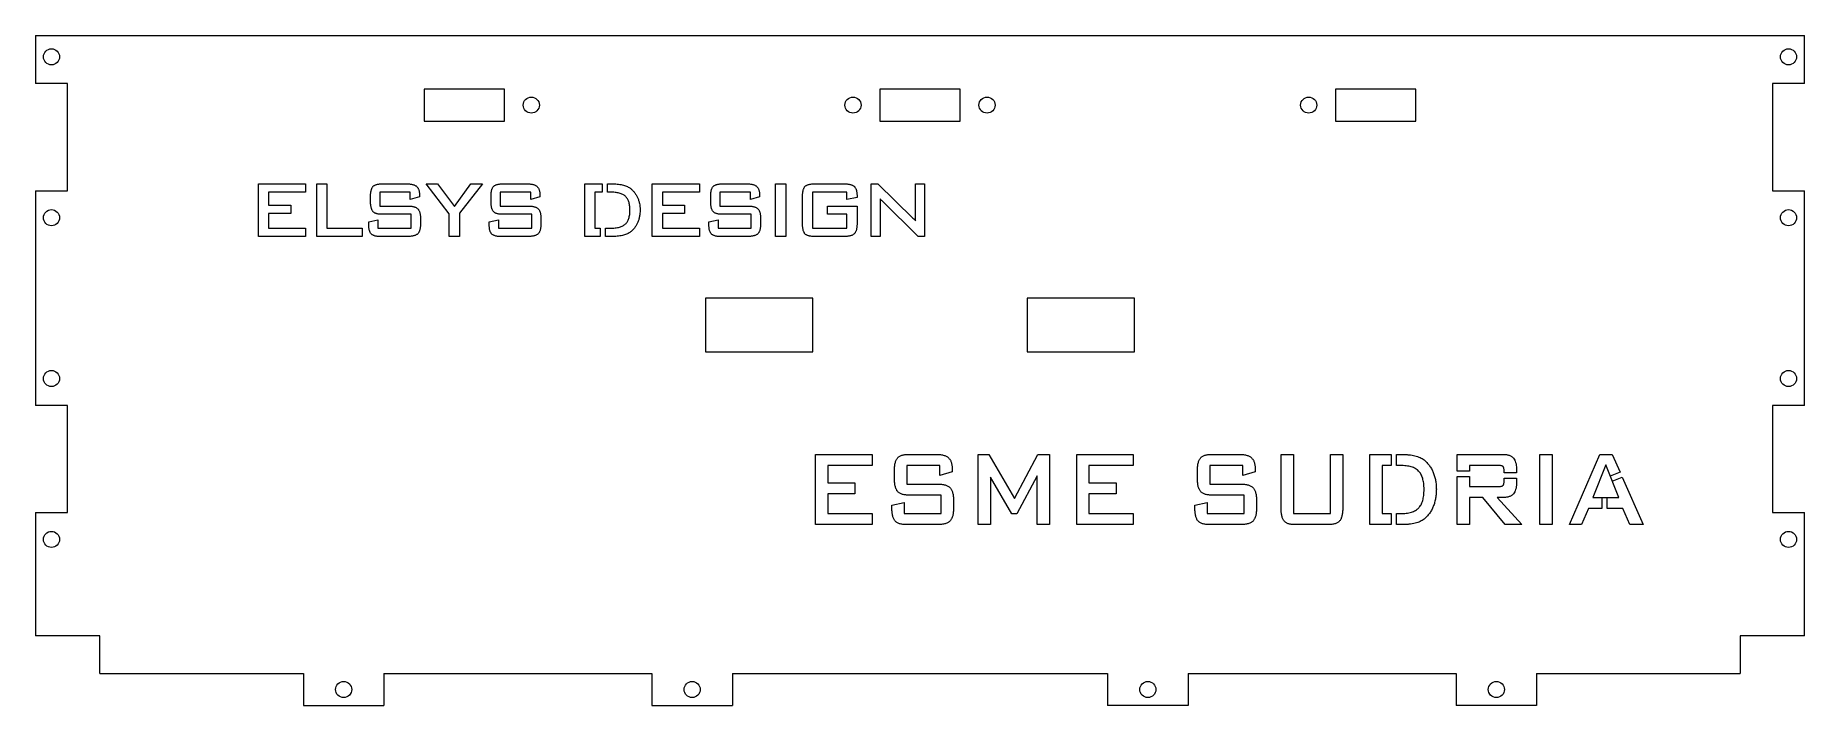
# Model space of a CAD drawing. Header units: millimetres. Extents: x -165 to 165, y -125 to 0.
import ezdxf

# ---------------------------------------------------------------- set-up
doc = ezdxf.new("R2010")
doc.units = ezdxf.units.MM

msp = doc.modelspace()

# ---------------------------------------------------------------- linework, layer by layer
at = {"color": 7, "linetype": 'Continuous', "lineweight": 15}
for p, q in [((-165, 0), (-165, -9)), ((-165, 0), (165, 0)), ((165, -9), (165, 0)), ((-159, -9), (-165, -9)), ((-159, -29), (-159, -9)), ((165, -9), (159, -9)), ((159, -9), (159, -29)), ((-77.5, -10), (-92.5, -10)), ((-92.5, -10), (-92.5, -16)), ((-77.5, -16), (-77.5, -10)), ((7.5, -10), (-7.5, -10)), ((-7.5, -10), (-7.5, -16)), ((7.5, -16), (7.5, -10)), ((92.5, -10), (77.5, -10)), ((77.5, -10), (77.5, -16)), ((92.5, -16), (92.5, -10)), ((-92.5, -16), (-77.5, -16)), ((-7.5, -16), (7.5, -16)), ((77.5, -16), (92.5, -16)), ((-165, -29), (-165, -69)), ((-165, -29), (-159, -29)), ((-123.4, -27.69), (-114.61, -27.69)), ((-123.4, -37.51), (-123.4, -27.69)), ((-121.5, -29.24), (-121.5, -31.65)), ((-114.61, -29.24), (-121.5, -29.24)), ((-114.61, -27.69), (-114.61, -29.24)), ((-112.51, -27.69), (-110.61, -27.69)), ((-112.51, -37.51), (-112.51, -27.69)), ((-110.61, -27.69), (-110.61, -35.96)), ((-100.76, -29.24), (-100.76, -31.82)), ((-95.07, -29.24), (-100.76, -29.24)), ((-100.37, -27.69), (-95.7, -27.69)), ((-95.07, -30.62), (-95.07, -29.24)), ((-92.11, -27.69), (-89.97, -27.69)), ((-87.8, -33.27), (-92.11, -27.69)), ((-89.97, -27.69), (-86.81, -31.91)), ((-86.81, -31.91), (-83.76, -27.69)), ((-81.6, -27.69), (-85.9, -33.18)), ((-83.76, -27.69), (-81.6, -27.69)), ((-78.29, -29.24), (-78.29, -31.82)), ((-72.6, -29.24), (-78.29, -29.24)), ((-77.9, -27.69), (-73.24, -27.69)), ((-72.6, -30.62), (-72.6, -29.24)), ((-62.54, -37.51), (-62.54, -27.69)), ((-62.54, -27.69), (-59.28, -27.69)), ((-60.64, -29.24), (-60.64, -35.96)), ((-59.28, -29.24), (-60.64, -29.24)), ((-59.28, -27.69), (-59.28, -29.24)), ((-58.28, -27.69), (-57.62, -27.69)), ((-58.28, -29.24), (-58.28, -27.69)), ((-57.83, -29.24), (-58.28, -29.24)), ((-49.93, -27.69), (-41.14, -27.69)), ((-49.93, -37.51), (-49.93, -27.69)), ((-48.03, -29.24), (-48.03, -31.65)), ((-41.14, -29.24), (-48.03, -29.24)), ((-41.14, -27.69), (-41.14, -29.24)), ((-37.31, -29.24), (-37.31, -31.82)), ((-31.63, -29.24), (-37.31, -29.24)), ((-36.93, -27.69), (-32.26, -27.69)), ((-31.63, -30.62), (-31.63, -29.24)), ((-26.94, -27.69), (-25.05, -27.69)), ((-26.94, -37.51), (-26.94, -27.69)), ((-25.05, -27.69), (-25.05, -37.51)), ((-20.02, -29.24), (-20.02, -35.96)), ((-13.64, -29.24), (-20.02, -29.24)), ((-19.77, -27.69), (-14.08, -27.69)), ((-13.64, -30.62), (-13.64, -29.24)), ((-9.13, -27.69), (-7.86, -27.69)), ((-9.13, -37.51), (-9.13, -27.69)), ((-7.86, -27.69), (-1.32, -34.08)), ((-0.86, -27.69), (0.87, -27.69)), ((-0.86, -33.06), (-0.86, -27.69)), ((0.87, -27.69), (0.87, -37.51)), ((159, -29), (165, -29)), ((165, -69), (165, -29)), ((-121.5, -31.65), (-117.37, -31.65)), ((-117.37, -31.65), (-117.37, -33.2)), ((-102.48, -30.94), (-102.48, -30.02)), ((-100.76, -31.82), (-95.58, -31.82)), ((-93.35, -30.14), (-95.07, -30.62)), ((-93.35, -29.86), (-93.35, -30.14)), ((-80.01, -30.94), (-80.01, -30.02)), ((-78.29, -31.82), (-73.11, -31.82)), ((-70.88, -30.14), (-72.6, -30.62)), ((-70.88, -29.86), (-70.88, -30.14)), ((-48.03, -31.65), (-43.9, -31.65)), ((-43.9, -31.65), (-43.9, -33.2)), ((-39.04, -30.94), (-39.04, -30.02)), ((-37.31, -31.82), (-32.14, -31.82)), ((-29.91, -30.14), (-31.63, -30.62)), ((-29.91, -29.86), (-29.91, -30.14)), ((-21.91, -35.16), (-21.91, -30.01)), ((-17.26, -31.82), (-11.74, -31.82)), ((-17.26, -33.37), (-17.26, -31.82)), ((-11.74, -30.24), (-13.64, -30.62)), ((-11.74, -29.9), (-11.74, -30.24)), ((-11.74, -31.82), (-11.74, -35.16)), ((-7.4, -31.75), (-7.4, -37.51)), ((-0.37, -37.51), (-7.07, -30.87)), ((-121.5, -33.2), (-121.5, -35.96)), ((-117.37, -33.2), (-121.5, -33.2)), ((-121.5, -35.96), (-114.61, -35.96)), ((-114.61, -35.96), (-114.61, -37.51)), ((-110.61, -35.96), (-104.07, -35.96)), ((-104.07, -35.96), (-104.07, -37.51)), ((-102.82, -34.8), (-101.1, -34.41)), ((-102.82, -35.19), (-102.82, -34.8)), ((-101.1, -34.41), (-101.1, -35.96)), ((-101.1, -35.96), (-94.9, -35.96)), ((-94.9, -33.37), (-100.37, -33.37)), ((-94.9, -35.96), (-94.9, -33.37)), ((-93.18, -34.1), (-93.18, -35.19)), ((-87.8, -37.51), (-87.8, -33.27)), ((-85.9, -33.18), (-85.9, -37.51)), ((-80.36, -34.8), (-78.63, -34.41)), ((-80.36, -35.19), (-80.36, -34.8)), ((-78.63, -34.41), (-78.63, -35.96)), ((-78.63, -35.96), (-72.43, -35.96)), ((-72.43, -33.37), (-77.9, -33.37)), ((-72.43, -35.96), (-72.43, -33.37)), ((-70.71, -34.1), (-70.71, -35.19)), ((-60.64, -35.96), (-59.67, -35.96)), ((-59.67, -35.96), (-59.67, -37.51)), ((-58.67, -35.96), (-57.83, -35.96)), ((-58.67, -37.51), (-58.67, -35.96)), ((-48.03, -33.2), (-48.03, -35.96)), ((-43.9, -33.2), (-48.03, -33.2)), ((-48.03, -35.96), (-41.14, -35.96)), ((-41.14, -35.96), (-41.14, -37.51)), ((-39.38, -34.8), (-37.66, -34.41)), ((-39.38, -35.19), (-39.38, -34.8)), ((-37.66, -34.41), (-37.66, -35.96)), ((-37.66, -35.96), (-31.46, -35.96)), ((-31.46, -33.37), (-36.93, -33.37)), ((-31.46, -35.96), (-31.46, -33.37)), ((-29.73, -34.1), (-29.73, -35.19)), ((-20.02, -35.96), (-13.64, -35.96)), ((-13.64, -33.37), (-17.26, -33.37)), ((-13.64, -35.96), (-13.64, -33.37)), ((-114.61, -37.51), (-123.4, -37.51)), ((-104.07, -37.51), (-112.51, -37.51)), ((-95.58, -37.51), (-100.7, -37.51)), ((-85.9, -37.51), (-87.8, -37.51)), ((-73.11, -37.51), (-78.23, -37.51)), ((-59.67, -37.51), (-62.54, -37.51)), ((-57.62, -37.51), (-58.67, -37.51)), ((-41.14, -37.51), (-49.93, -37.51)), ((-32.14, -37.51), (-37.25, -37.51)), ((-25.05, -37.51), (-26.94, -37.51)), ((-14.08, -37.51), (-19.77, -37.51)), ((-7.4, -37.51), (-9.13, -37.51)), ((0.87, -37.51), (-0.37, -37.51)), ((-20, -49), (-40, -49)), ((-40, -49), (-40, -59)), ((-20, -59), (-20, -49)), ((40, -49), (20, -49)), ((20, -49), (20, -59)), ((40, -59), (40, -49)), ((-40, -59), (-20, -59)), ((20, -59), (40, -59)), ((-159, -69), (-165, -69)), ((-159, -89), (-159, -69)), ((165, -69), (159, -69)), ((159, -69), (159, -89)), ((-19.48, -78.15), (-8.91, -78.15)), ((-19.48, -91.25), (-19.48, -78.15)), ((-8.91, -78.15), (-8.91, -80.22)), ((-2.13, -78.15), (3.06, -78.15)), ((10.85, -78.15), (12.81, -78.15)), ((10.85, -91.25), (10.85, -78.15)), ((12.81, -78.15), (17.61, -86.38)), ((17.61, -86.38), (21.97, -78.15)), ((21.97, -78.15), (24.17, -78.15)), ((24.17, -78.15), (24.17, -91.25)), ((29.23, -78.15), (39.79, -78.15)), ((29.23, -91.25), (29.23, -78.15)), ((39.79, -78.15), (39.79, -80.22)), ((54.39, -78.15), (59.58, -78.15)), ((67.36, -78.15), (69.66, -78.15)), ((67.36, -88.16), (67.36, -78.15)), ((69.66, -78.15), (69.66, -89.18)), ((76.55, -78.15), (78.85, -78.15)), ((76.55, -89.18), (76.55, -78.15)), ((78.85, -78.15), (78.85, -88.16)), ((83.9, -91.25), (83.9, -78.15)), ((83.9, -78.15), (87.87, -78.15)), ((87.87, -78.15), (87.87, -80.22)), ((88.87, -78.15), (89.8, -78.15)), ((88.87, -80.22), (88.87, -78.15)), ((100.22, -78.15), (108.73, -78.15)), ((100.22, -81.3), (100.22, -78.15)), ((115.61, -78.15), (117.91, -78.15)), ((115.61, -91.25), (115.61, -78.15)), ((117.91, -78.15), (117.91, -91.25)), ((121.12, -91.25), (126.79, -78.15)), ((126.79, -78.15), (129.12, -78.15)), ((129.12, -78.15), (130.59, -81.48)), ((-17.18, -80.22), (-17.18, -83.44)), ((-8.91, -80.22), (-17.18, -80.22)), ((-4.77, -82.49), (-4.77, -81.27)), ((-2.48, -80.22), (-2.48, -83.67)), ((3.73, -80.22), (-2.48, -80.22)), ((3.73, -82.06), (3.73, -80.22)), ((6.02, -81.43), (3.73, -82.06)), ((6.02, -81.05), (6.02, -81.43)), ((17.16, -89.26), (13.14, -82.41)), ((13.15, -82.5), (13.15, -91.25)), ((21.88, -82.13), (18.06, -89.26)), ((21.88, -91.25), (21.88, -82.5)), ((31.52, -80.22), (31.52, -83.44)), ((39.79, -80.22), (31.52, -80.22)), ((51.74, -82.49), (51.74, -81.27)), ((54.04, -80.22), (54.04, -83.67)), ((60.24, -80.22), (54.04, -80.22)), ((60.24, -82.06), (60.24, -80.22)), ((62.54, -81.43), (60.24, -82.06)), ((62.54, -81.05), (62.54, -81.43)), ((86.2, -80.22), (86.2, -89.18)), ((87.87, -80.22), (86.2, -80.22)), ((89.55, -80.22), (88.87, -80.22)), ((102.51, -81.3), (100.22, -81.3)), ((100.22, -82.3), (102.51, -82.3)), ((100.22, -91.25), (100.22, -82.3)), ((102.51, -80.22), (102.51, -81.3)), ((108.05, -80.22), (102.51, -80.22)), ((102.51, -82.3), (102.51, -84.13)), ((108.95, -81.57), (108.95, -81.27)), ((111.24, -81.57), (108.95, -81.57)), ((111.24, -80.79), (111.24, -81.57)), ((127.91, -80.08), (125.52, -86.19)), ((130.34, -86.19), (127.91, -80.08)), ((130.59, -81.48), (128.75, -82.21)), ((129.12, -83.14), (130.99, -82.4)), ((130.99, -82.4), (134.91, -91.25)), ((-17.18, -83.44), (-12.13, -83.44)), ((-17.18, -85.51), (-17.18, -89.18)), ((-12.13, -85.51), (-17.18, -85.51)), ((-12.13, -83.44), (-12.13, -85.51)), ((-2.48, -83.67), (3.2, -83.67)), ((3.96, -85.74), (-2.13, -85.74)), ((3.96, -89.18), (3.96, -85.74)), ((31.52, -83.44), (36.58, -83.44)), ((31.52, -85.51), (31.52, -89.18)), ((36.58, -85.51), (31.52, -85.51)), ((36.58, -83.44), (36.58, -85.51)), ((54.04, -83.67), (59.72, -83.67)), ((60.47, -85.74), (54.39, -85.74)), ((60.47, -89.18), (60.47, -85.74)), ((102.51, -84.13), (108.05, -84.13)), ((108.95, -82.57), (111.24, -82.57)), ((108.95, -83.09), (108.95, -82.57)), ((111.24, -82.57), (111.24, -83.57)), ((-165, -89), (-165, -112)), ((-165, -89), (-159, -89)), ((-5.23, -87.63), (-2.94, -87.11)), ((-5.23, -88.16), (-5.23, -87.63)), ((-2.94, -87.11), (-2.94, -89.18)), ((6.25, -86.7), (6.25, -88.16)), ((51.28, -87.63), (53.58, -87.11)), ((51.28, -88.16), (51.28, -87.63)), ((53.58, -87.11), (53.58, -89.18)), ((62.77, -86.7), (62.77, -88.16)), ((104.96, -86.19), (102.51, -86.19)), ((102.51, -86.19), (102.51, -91.25)), ((109.14, -91.25), (104.96, -86.19)), ((107.66, -86.19), (112.25, -91.25)), ((108.73, -86.19), (107.66, -86.19)), ((124.7, -88.26), (123.39, -91.25)), ((127.2, -88.26), (124.7, -88.26)), ((125.52, -86.19), (130.34, -86.19)), ((127.2, -86.19), (127.2, -88.26)), ((128.2, -88.26), (128.2, -86.19)), ((131.11, -88.26), (128.2, -88.26)), ((132.42, -91.25), (131.11, -88.26)), ((159, -89), (165, -89)), ((165, -112), (165, -89)), ((-8.91, -91.25), (-19.48, -91.25)), ((-17.18, -89.18), (-8.91, -89.18)), ((-8.91, -89.18), (-8.91, -91.25)), ((-2.94, -89.18), (3.96, -89.18)), ((3.2, -91.25), (-2.48, -91.25)), ((13.15, -91.25), (10.85, -91.25)), ((18.06, -89.26), (17.16, -89.26)), ((24.17, -91.25), (21.88, -91.25)), ((39.79, -91.25), (29.23, -91.25)), ((31.52, -89.18), (39.79, -89.18)), ((39.79, -89.18), (39.79, -91.25)), ((53.58, -89.18), (60.47, -89.18)), ((59.72, -91.25), (54.03, -91.25)), ((69.66, -89.18), (76.55, -89.18)), ((76.08, -91.25), (69.9, -91.25)), ((87.87, -91.25), (83.9, -91.25)), ((86.2, -89.18), (87.87, -89.18)), ((87.87, -89.18), (87.87, -91.25)), ((88.87, -89.18), (89.55, -89.18)), ((88.87, -91.25), (88.87, -89.18)), ((89.8, -91.25), (88.87, -91.25)), ((102.51, -91.25), (100.22, -91.25)), ((112.25, -91.25), (109.14, -91.25)), ((117.91, -91.25), (115.61, -91.25)), ((123.39, -91.25), (121.12, -91.25)), ((134.91, -91.25), (132.42, -91.25)), ((-153, -112), (-165, -112)), ((-153, -119), (-153, -112)), ((165, -112), (153, -112)), ((153, -112), (153, -119)), ((-153, -119), (-115, -119)), ((-115, -119), (-115, -125)), ((-100, -119), (-50, -119)), ((-100, -119), (-100, -125)), ((-50, -119), (-50, -125)), ((-35, -119), (35, -119)), ((-35, -119), (-35, -125)), ((35, -119), (35, -125)), ((50, -119), (50, -125)), ((50, -119), (100, -119)), ((100, -119), (100, -125)), ((115, -119), (115, -125)), ((115, -119), (153, -119)), ((-115, -125), (-100, -125)), ((-50, -125), (-35, -125)), ((50, -125), (35, -125)), ((115, -125), (100, -125))]:
    msp.add_line(p, q, dxfattribs=at)
for centre in [(-162, -4), (162, -4), (-72.5, -13), (-12.5, -13), (12.5, -13), (72.5, -13), (-162, -34), (162, -34), (-162, -64), (162, -64), (-162, -94), (162, -94), (-107.5, -122), (-42.5, -122), (42.5, -122), (107.5, -122)]:
    msp.add_circle(centre, 1.5, dxfattribs=at)
for points, knots in [([(-102.48, -30.02), (-102.48, -29.92), (-102.47, -29.71), (-102.46, -29.42), (-102.42, -29.15), (-102.37, -28.91), (-102.31, -28.7), (-102.24, -28.5), (-102.14, -28.34), (-102.04, -28.19), (-101.91, -28.07), (-101.76, -27.97), (-101.58, -27.88), (-101.39, -27.81), (-101.17, -27.76), (-100.92, -27.72), (-100.66, -27.69), (-100.47, -27.69), (-100.37, -27.69)], [0, 0, 0, 0, 0.0858369, 0.164539, 0.2371495, 0.3040397, 0.364572, 0.419397, 0.4701812, 0.5174489, 0.5637389, 0.6127694, 0.6648033, 0.7214034, 0.7820753, 0.8491431, 0.9214325, 1, 1, 1, 1]), ([(-95.7, -27.69), (-95.6, -27.69), (-95.39, -27.69), (-95.1, -27.72), (-94.83, -27.76), (-94.58, -27.81), (-94.36, -27.89), (-94.17, -27.98), (-94, -28.08), (-93.86, -28.21), (-93.73, -28.35), (-93.63, -28.51), (-93.54, -28.69), (-93.47, -28.89), (-93.42, -29.1), (-93.38, -29.34), (-93.35, -29.59), (-93.35, -29.77), (-93.35, -29.86)], [0, 0, 0, 0, 0.08587, 0.164766, 0.23771, 0.30508, 0.366903, 0.423382, 0.476607, 0.526214, 0.575821, 0.626445, 0.679675, 0.735821, 0.795306, 0.858991, 0.92711, 1, 1, 1, 1]), ([(-80.01, -30.02), (-80.01, -29.92), (-80.01, -29.71), (-79.99, -29.42), (-79.95, -29.15), (-79.9, -28.91), (-79.84, -28.7), (-79.77, -28.5), (-79.68, -28.34), (-79.57, -28.19), (-79.44, -28.07), (-79.29, -27.97), (-79.12, -27.88), (-78.92, -27.81), (-78.7, -27.76), (-78.45, -27.72), (-78.19, -27.69), (-78, -27.69), (-77.9, -27.69)], [0, 0, 0, 0, 0.0858369, 0.164539, 0.2371495, 0.3040397, 0.364572, 0.419397, 0.4701812, 0.5174489, 0.5637389, 0.6127694, 0.6648033, 0.7214034, 0.7820753, 0.8491431, 0.9214325, 1, 1, 1, 1]), ([(-73.24, -27.69), (-73.13, -27.69), (-72.92, -27.69), (-72.63, -27.72), (-72.36, -27.76), (-72.11, -27.81), (-71.89, -27.89), (-71.7, -27.98), (-71.53, -28.08), (-71.39, -28.21), (-71.27, -28.35), (-71.16, -28.51), (-71.07, -28.69), (-71, -28.89), (-70.95, -29.1), (-70.91, -29.34), (-70.88, -29.59), (-70.88, -29.77), (-70.88, -29.86)], [0, 0, 0, 0, 0.08587, 0.164766, 0.23771, 0.30508, 0.366903, 0.423382, 0.476607, 0.526214, 0.575821, 0.626445, 0.679675, 0.735821, 0.795306, 0.858991, 0.92711, 1, 1, 1, 1]), ([(-54.1, -32.55), (-54.1, -32.41), (-54.1, -32.13), (-54.15, -31.74), (-54.21, -31.37), (-54.3, -31.03), (-54.42, -30.73), (-54.57, -30.46), (-54.74, -30.21), (-54.94, -30), (-55.18, -29.82), (-55.45, -29.66), (-55.75, -29.53), (-56.1, -29.42), (-56.48, -29.34), (-56.9, -29.28), (-57.35, -29.24), (-57.67, -29.24), (-57.83, -29.24)], [0, 0, 0, 0, 0.073745, 0.142706, 0.206271, 0.266, 0.322215, 0.3749, 0.425719, 0.475226, 0.5254, 0.578991, 0.636088, 0.697954, 0.76488, 0.836996, 0.915608, 1, 1, 1, 1]), ([(-57.62, -27.69), (-57.42, -27.69), (-57.04, -27.69), (-56.5, -27.73), (-56, -27.79), (-55.54, -27.87), (-55.13, -27.98), (-54.76, -28.11), (-54.42, -28.27), (-54.22, -28.4), (-54.13, -28.46)], [0, 0, 0, 0, 0.1632753, 0.3135264, 0.4517706, 0.5785375, 0.6951673, 0.8038321, 0.9050598, 1, 1, 1, 1]), ([(-54.13, -28.46), (-53.97, -28.58), (-53.67, -28.81), (-53.28, -29.24), (-52.95, -29.71), (-52.68, -30.22), (-52.47, -30.77), (-52.31, -31.34), (-52.22, -31.93), (-52.21, -32.34), (-52.2, -32.54)], [0, 0, 0, 0, 0.123653, 0.245592, 0.36721, 0.49083, 0.615975, 0.741542, 0.869434, 1, 1, 1, 1]), ([(-39.04, -30.02), (-39.04, -29.92), (-39.03, -29.71), (-39.01, -29.42), (-38.98, -29.15), (-38.93, -28.91), (-38.87, -28.7), (-38.79, -28.5), (-38.7, -28.34), (-38.6, -28.19), (-38.47, -28.07), (-38.32, -27.97), (-38.14, -27.88), (-37.95, -27.81), (-37.72, -27.76), (-37.48, -27.72), (-37.21, -27.69), (-37.03, -27.69), (-36.93, -27.69)], [0, 0, 0, 0, 0.085837, 0.164539, 0.237149, 0.30404, 0.364572, 0.419397, 0.470181, 0.517449, 0.563739, 0.612769, 0.664803, 0.721403, 0.782075, 0.849143, 0.921432, 1, 1, 1, 1]), ([(-32.26, -27.69), (-32.15, -27.69), (-31.95, -27.69), (-31.65, -27.72), (-31.38, -27.76), (-31.14, -27.81), (-30.92, -27.89), (-30.73, -27.98), (-30.56, -28.08), (-30.41, -28.21), (-30.29, -28.35), (-30.19, -28.51), (-30.1, -28.69), (-30.03, -28.89), (-29.97, -29.1), (-29.93, -29.34), (-29.91, -29.59), (-29.91, -29.77), (-29.91, -29.86)], [0, 0, 0, 0, 0.08587, 0.164766, 0.23771, 0.30508, 0.366903, 0.423382, 0.476607, 0.526214, 0.575821, 0.626445, 0.679675, 0.735821, 0.795306, 0.858991, 0.92711, 1, 1, 1, 1]), ([(-21.91, -30.01), (-21.91, -29.91), (-21.91, -29.7), (-21.88, -29.41), (-21.85, -29.15), (-21.8, -28.91), (-21.74, -28.69), (-21.66, -28.51), (-21.57, -28.34), (-21.46, -28.19), (-21.33, -28.07), (-21.18, -27.97), (-21, -27.88), (-20.8, -27.81), (-20.57, -27.76), (-20.33, -27.72), (-20.06, -27.69), (-19.87, -27.69), (-19.77, -27.69)], [0, 0, 0, 0, 0.084146, 0.162678, 0.234366, 0.29965, 0.360013, 0.415239, 0.465881, 0.513454, 0.560141, 0.609628, 0.662165, 0.718606, 0.780517, 0.847397, 0.920928, 1, 1, 1, 1]), ([(-14.08, -27.69), (-13.97, -27.69), (-13.76, -27.69), (-13.47, -27.72), (-13.2, -27.76), (-12.96, -27.81), (-12.74, -27.88), (-12.55, -27.98), (-12.38, -28.08), (-12.24, -28.2), (-12.12, -28.35), (-12.02, -28.51), (-11.93, -28.69), (-11.86, -28.9), (-11.81, -29.12), (-11.77, -29.36), (-11.75, -29.62), (-11.75, -29.81), (-11.74, -29.9)], [0, 0, 0, 0, 0.085232, 0.164255, 0.235949, 0.30212, 0.363254, 0.418974, 0.470814, 0.519513, 0.567826, 0.618677, 0.67184, 0.728676, 0.78911, 0.854325, 0.924789, 1, 1, 1, 1]), ([(-100.37, -33.37), (-100.47, -33.37), (-100.66, -33.37), (-100.92, -33.35), (-101.17, -33.3), (-101.39, -33.25), (-101.59, -33.17), (-101.76, -33.09), (-101.91, -32.98), (-102.04, -32.85), (-102.14, -32.7), (-102.24, -32.53), (-102.31, -32.32), (-102.37, -32.1), (-102.42, -31.85), (-102.46, -31.57), (-102.47, -31.26), (-102.48, -31.05), (-102.48, -30.94)], [0, 0, 0, 0, 0.0767286, 0.1480333, 0.2129513, 0.2730651, 0.3279282, 0.3790658, 0.427363, 0.4735627, 0.5208681, 0.572335, 0.6285243, 0.6903749, 0.7577855, 0.8322186, 0.9126224, 1, 1, 1, 1]), ([(-95.58, -31.82), (-95.47, -31.83), (-95.26, -31.83), (-94.95, -31.85), (-94.68, -31.89), (-94.43, -31.95), (-94.2, -32.02), (-94, -32.11), (-93.83, -32.21), (-93.69, -32.34), (-93.56, -32.48), (-93.46, -32.64), (-93.37, -32.83), (-93.3, -33.04), (-93.24, -33.27), (-93.2, -33.53), (-93.18, -33.8), (-93.18, -34), (-93.18, -34.1)], [0, 0, 0, 0, 0.085375, 0.164034, 0.235573, 0.30173, 0.362294, 0.417884, 0.468709, 0.516954, 0.564672, 0.614328, 0.667105, 0.723725, 0.785154, 0.851205, 0.922949, 1, 1, 1, 1]), ([(-77.9, -33.37), (-78, -33.37), (-78.19, -33.37), (-78.46, -33.35), (-78.7, -33.3), (-78.92, -33.25), (-79.12, -33.17), (-79.29, -33.09), (-79.44, -32.98), (-79.57, -32.85), (-79.68, -32.7), (-79.77, -32.53), (-79.84, -32.32), (-79.9, -32.1), (-79.95, -31.85), (-79.99, -31.57), (-80.01, -31.26), (-80.01, -31.05), (-80.01, -30.94)], [0, 0, 0, 0, 0.0767286, 0.1480333, 0.2129513, 0.2730651, 0.3279282, 0.3790658, 0.427363, 0.4735627, 0.5208681, 0.572335, 0.6285243, 0.6903749, 0.7577855, 0.8322186, 0.9126224, 1, 1, 1, 1]), ([(-73.11, -31.82), (-73, -31.83), (-72.79, -31.83), (-72.48, -31.85), (-72.21, -31.89), (-71.96, -31.95), (-71.73, -32.02), (-71.53, -32.11), (-71.36, -32.21), (-71.22, -32.34), (-71.1, -32.48), (-70.99, -32.64), (-70.9, -32.83), (-70.83, -33.04), (-70.78, -33.27), (-70.74, -33.53), (-70.71, -33.8), (-70.71, -34), (-70.71, -34.1)], [0, 0, 0, 0, 0.085375, 0.164034, 0.235573, 0.30173, 0.362294, 0.417884, 0.468709, 0.516954, 0.564672, 0.614328, 0.667105, 0.723725, 0.785154, 0.851205, 0.922949, 1, 1, 1, 1]), ([(-57.83, -35.96), (-57.66, -35.96), (-57.34, -35.95), (-56.88, -35.92), (-56.46, -35.86), (-56.07, -35.77), (-55.73, -35.66), (-55.42, -35.53), (-55.15, -35.37), (-54.92, -35.18), (-54.73, -34.97), (-54.55, -34.72), (-54.41, -34.44), (-54.3, -34.13), (-54.21, -33.78), (-54.14, -33.4), (-54.1, -32.99), (-54.1, -32.7), (-54.1, -32.55)], [0, 0, 0, 0, 0.084461, 0.162728, 0.235144, 0.301576, 0.362343, 0.418737, 0.471334, 0.520657, 0.569438, 0.619951, 0.672816, 0.729277, 0.789719, 0.854544, 0.924663, 1, 1, 1, 1]), ([(-52.2, -32.54), (-52.21, -32.76), (-52.22, -33.18), (-52.31, -33.8), (-52.46, -34.39), (-52.67, -34.96), (-52.94, -35.48), (-53.27, -35.95), (-53.66, -36.39), (-53.97, -36.62), (-54.12, -36.75)], [0, 0, 0, 0, 0.135179, 0.264819, 0.391478, 0.515951, 0.637748, 0.757281, 0.877822, 1, 1, 1, 1]), ([(-36.93, -33.37), (-37.03, -33.37), (-37.21, -33.37), (-37.48, -33.35), (-37.73, -33.3), (-37.95, -33.25), (-38.14, -33.17), (-38.32, -33.09), (-38.47, -32.98), (-38.6, -32.85), (-38.7, -32.7), (-38.79, -32.53), (-38.87, -32.32), (-38.93, -32.1), (-38.98, -31.85), (-39.01, -31.57), (-39.03, -31.26), (-39.04, -31.05), (-39.04, -30.94)], [0, 0, 0, 0, 0.076729, 0.148033, 0.212951, 0.273065, 0.327928, 0.379066, 0.427363, 0.473563, 0.520868, 0.572335, 0.628524, 0.690375, 0.757786, 0.832219, 0.912622, 1, 1, 1, 1]), ([(-32.14, -31.82), (-32.03, -31.83), (-31.81, -31.83), (-31.51, -31.85), (-31.23, -31.89), (-30.98, -31.95), (-30.76, -32.02), (-30.56, -32.11), (-30.39, -32.21), (-30.24, -32.34), (-30.12, -32.48), (-30.01, -32.64), (-29.93, -32.83), (-29.86, -33.04), (-29.8, -33.27), (-29.76, -33.53), (-29.74, -33.8), (-29.73, -34), (-29.73, -34.1)], [0, 0, 0, 0, 0.085375, 0.164034, 0.235573, 0.30173, 0.362294, 0.417884, 0.468709, 0.516954, 0.564672, 0.614328, 0.667105, 0.723725, 0.785154, 0.851205, 0.922949, 1, 1, 1, 1]), ([(-7.43, -30.48), (-7.43, -30.52), (-7.43, -30.64), (-7.42, -30.86), (-7.41, -31.14), (-7.4, -31.44), (-7.4, -31.64), (-7.4, -31.75)], [0.3312875, 0.3312875, 0.3312875, 0.3312875, 0.3923415, 0.5269768, 0.6728824, 0.831495, 1, 1, 1, 1]), ([(-7.22, -30.73), (-7.26, -30.69), (-7.34, -30.61), (-7.4, -30.52), (-7.43, -30.48), (-7.43, -30.48)], [0, 0, 0, 0, 0.1714146, 0.3232926, 0.3268314, 0.3268314, 0.3268314, 0.3268314]), ([(-7.07, -30.87), (-7.09, -30.85), (-7.15, -30.81), (-7.19, -30.76), (-7.22, -30.73)], [0, 0, 0, 0, 0.4129039, 1, 1, 1, 1]), ([(-100.7, -37.51), (-100.79, -37.51), (-100.98, -37.51), (-101.25, -37.48), (-101.49, -37.45), (-101.72, -37.39), (-101.92, -37.32), (-102.09, -37.23), (-102.24, -37.13), (-102.37, -37.01), (-102.48, -36.87), (-102.58, -36.7), (-102.65, -36.51), (-102.72, -36.3), (-102.76, -36.06), (-102.8, -35.79), (-102.82, -35.5), (-102.82, -35.3), (-102.82, -35.19)], [0, 0, 0, 0, 0.079213, 0.151429, 0.218314, 0.279805, 0.336784, 0.388765, 0.437524, 0.484294, 0.531379, 0.582111, 0.637826, 0.697806, 0.763769, 0.836305, 0.914977, 1, 1, 1, 1]), ([(-93.18, -35.19), (-93.18, -35.29), (-93.18, -35.49), (-93.2, -35.77), (-93.24, -36.03), (-93.29, -36.27), (-93.37, -36.49), (-93.45, -36.68), (-93.55, -36.85), (-93.67, -36.99), (-93.82, -37.11), (-93.99, -37.22), (-94.18, -37.31), (-94.41, -37.38), (-94.66, -37.44), (-94.94, -37.48), (-95.25, -37.51), (-95.47, -37.51), (-95.58, -37.51)], [0, 0, 0, 0, 0.078152, 0.150373, 0.216859, 0.278704, 0.335918, 0.388664, 0.438144, 0.485351, 0.532478, 0.583042, 0.637944, 0.697758, 0.763251, 0.83526, 0.914312, 1, 1, 1, 1]), ([(-78.23, -37.51), (-78.32, -37.51), (-78.51, -37.51), (-78.78, -37.48), (-79.03, -37.45), (-79.25, -37.39), (-79.45, -37.32), (-79.62, -37.23), (-79.78, -37.13), (-79.9, -37.01), (-80.02, -36.87), (-80.11, -36.7), (-80.18, -36.51), (-80.25, -36.3), (-80.3, -36.06), (-80.33, -35.79), (-80.35, -35.5), (-80.35, -35.3), (-80.36, -35.19)], [0, 0, 0, 0, 0.079213, 0.151429, 0.218314, 0.279805, 0.336784, 0.388765, 0.437524, 0.484294, 0.531379, 0.582111, 0.637826, 0.697806, 0.763769, 0.836305, 0.914977, 1, 1, 1, 1]), ([(-70.71, -35.19), (-70.71, -35.29), (-70.71, -35.49), (-70.74, -35.77), (-70.77, -36.03), (-70.83, -36.27), (-70.9, -36.49), (-70.98, -36.68), (-71.08, -36.85), (-71.2, -36.99), (-71.35, -37.11), (-71.52, -37.22), (-71.72, -37.31), (-71.94, -37.38), (-72.19, -37.44), (-72.47, -37.48), (-72.78, -37.51), (-73, -37.51), (-73.11, -37.51)], [0, 0, 0, 0, 0.078152, 0.150373, 0.216859, 0.278704, 0.335918, 0.388664, 0.438144, 0.485351, 0.532478, 0.583042, 0.637944, 0.697758, 0.763251, 0.83526, 0.914312, 1, 1, 1, 1]), ([(-37.25, -37.51), (-37.35, -37.51), (-37.54, -37.51), (-37.81, -37.48), (-38.05, -37.45), (-38.27, -37.39), (-38.47, -37.32), (-38.65, -37.23), (-38.8, -37.13), (-38.93, -37.01), (-39.04, -36.87), (-39.13, -36.7), (-39.21, -36.51), (-39.28, -36.3), (-39.32, -36.06), (-39.36, -35.79), (-39.38, -35.5), (-39.38, -35.3), (-39.38, -35.19)], [0, 0, 0, 0, 0.079213, 0.151429, 0.218314, 0.279805, 0.336784, 0.388765, 0.437524, 0.484294, 0.531379, 0.582111, 0.637826, 0.697806, 0.763769, 0.836305, 0.914977, 1, 1, 1, 1]), ([(-29.73, -35.19), (-29.73, -35.29), (-29.74, -35.49), (-29.76, -35.77), (-29.8, -36.03), (-29.85, -36.27), (-29.92, -36.49), (-30.01, -36.68), (-30.11, -36.85), (-30.23, -36.99), (-30.38, -37.11), (-30.54, -37.22), (-30.74, -37.31), (-30.97, -37.38), (-31.22, -37.44), (-31.5, -37.48), (-31.81, -37.51), (-32.03, -37.51), (-32.14, -37.51)], [0, 0, 0, 0, 0.078152, 0.150373, 0.216859, 0.278704, 0.335918, 0.388664, 0.438144, 0.485351, 0.532478, 0.583042, 0.637944, 0.697758, 0.763251, 0.83526, 0.914312, 1, 1, 1, 1]), ([(-19.77, -37.51), (-19.87, -37.51), (-20.06, -37.51), (-20.33, -37.48), (-20.58, -37.44), (-20.8, -37.39), (-21, -37.31), (-21.18, -37.23), (-21.33, -37.12), (-21.46, -37), (-21.57, -36.85), (-21.66, -36.69), (-21.74, -36.49), (-21.8, -36.27), (-21.85, -36.03), (-21.88, -35.76), (-21.91, -35.47), (-21.91, -35.27), (-21.91, -35.16)], [0, 0, 0, 0, 0.079206, 0.151476, 0.218571, 0.279499, 0.336198, 0.388347, 0.437467, 0.484303, 0.531525, 0.582422, 0.637626, 0.698434, 0.764498, 0.836369, 0.915037, 1, 1, 1, 1]), ([(-11.74, -35.16), (-11.75, -35.26), (-11.75, -35.46), (-11.77, -35.75), (-11.81, -36.01), (-11.86, -36.25), (-11.93, -36.47), (-12.01, -36.66), (-12.11, -36.83), (-12.23, -36.98), (-12.37, -37.11), (-12.53, -37.22), (-12.72, -37.31), (-12.94, -37.38), (-13.19, -37.44), (-13.46, -37.48), (-13.76, -37.51), (-13.97, -37.51), (-14.08, -37.51)], [0, 0, 0, 0, 0.079575, 0.153105, 0.220897, 0.283995, 0.342182, 0.395771, 0.446309, 0.493629, 0.540625, 0.590893, 0.645346, 0.70375, 0.768509, 0.839244, 0.916276, 1, 1, 1, 1]), ([(-1.32, -34.08), (-1.22, -34.17), (-1.05, -34.34), (-0.89, -34.52), (-0.81, -34.61)], [0, 0, 0, 0, 0.2823611, 0.5241144, 0.5241144, 0.5241144, 0.5241144]), ([(-0.81, -34.61), (-0.82, -34.56), (-0.83, -34.42), (-0.84, -34.16), (-0.85, -33.84), (-0.85, -33.46), (-0.85, -33.2), (-0.86, -33.06)], [0.2841579, 0.2841579, 0.2841579, 0.2841579, 0.3525135, 0.4833605, 0.635266, 0.8070596, 1, 1, 1, 1]), ([(-54.12, -36.75), (-54.22, -36.81), (-54.41, -36.93), (-54.74, -37.08), (-55.11, -37.21), (-55.52, -37.33), (-55.98, -37.41), (-56.48, -37.47), (-57.03, -37.5), (-57.42, -37.51), (-57.62, -37.51)], [0, 0, 0, 0, 0.0916147, 0.190843, 0.2980869, 0.414882, 0.5423507, 0.6813903, 0.8345204, 1, 1, 1, 1]), ([(-4.77, -81.27), (-4.77, -81.12), (-4.77, -80.85), (-4.74, -80.46), (-4.7, -80.11), (-4.64, -79.79), (-4.56, -79.5), (-4.47, -79.24), (-4.36, -79.02), (-4.22, -78.83), (-4.06, -78.67), (-3.87, -78.53), (-3.65, -78.41), (-3.41, -78.31), (-3.13, -78.25), (-2.82, -78.19), (-2.48, -78.16), (-2.25, -78.16), (-2.13, -78.15)], [0, 0, 0, 0, 0.0881525, 0.1690439, 0.243533, 0.3112133, 0.3731874, 0.429926, 0.481036, 0.5287063, 0.5746603, 0.6232119, 0.6740043, 0.7293491, 0.7887726, 0.8532442, 0.9237784, 1, 1, 1, 1]), ([(3.06, -78.15), (3.2, -78.16), (3.46, -78.16), (3.83, -78.19), (4.17, -78.25), (4.48, -78.32), (4.76, -78.42), (5, -78.54), (5.21, -78.68), (5.39, -78.85), (5.54, -79.04), (5.67, -79.25), (5.78, -79.49), (5.87, -79.75), (5.94, -80.04), (5.99, -80.35), (6.02, -80.69), (6.02, -80.93), (6.02, -81.05)], [0, 0, 0, 0, 0.083986, 0.161544, 0.233001, 0.298774, 0.358951, 0.414441, 0.466787, 0.516216, 0.565415, 0.616767, 0.670943, 0.728273, 0.789364, 0.854834, 0.924926, 1, 1, 1, 1]), ([(51.74, -81.27), (51.74, -81.12), (51.74, -80.85), (51.77, -80.46), (51.81, -80.11), (51.88, -79.79), (51.95, -79.5), (52.05, -79.24), (52.16, -79.02), (52.29, -78.83), (52.45, -78.67), (52.64, -78.53), (52.86, -78.41), (53.11, -78.31), (53.39, -78.25), (53.7, -78.19), (54.03, -78.16), (54.27, -78.16), (54.39, -78.15)], [0, 0, 0, 0, 0.0881525, 0.1690439, 0.243533, 0.3112133, 0.3731874, 0.429926, 0.481036, 0.5287063, 0.5746603, 0.6232119, 0.6740043, 0.7293491, 0.7887726, 0.8532442, 0.9237784, 1, 1, 1, 1]), ([(59.58, -78.15), (59.71, -78.16), (59.97, -78.16), (60.35, -78.19), (60.69, -78.25), (61, -78.32), (61.27, -78.42), (61.52, -78.54), (61.73, -78.68), (61.91, -78.85), (62.06, -79.04), (62.19, -79.25), (62.3, -79.49), (62.39, -79.75), (62.45, -80.04), (62.5, -80.35), (62.53, -80.69), (62.54, -80.93), (62.54, -81.05)], [0, 0, 0, 0, 0.083986, 0.161544, 0.233001, 0.298774, 0.358951, 0.414441, 0.466787, 0.516216, 0.565415, 0.616767, 0.670943, 0.728273, 0.789364, 0.854834, 0.924926, 1, 1, 1, 1]), ([(89.8, -78.15), (90.04, -78.16), (90.5, -78.16), (91.16, -78.21), (91.77, -78.29), (92.31, -78.4), (92.81, -78.54), (93.26, -78.72), (93.66, -78.93), (93.9, -79.1), (94.01, -79.19)], [0, 0, 0, 0, 0.162591, 0.312578, 0.450293, 0.576546, 0.692548, 0.801974, 0.903049, 1, 1, 1, 1]), ([(94.01, -79.19), (94.2, -79.35), (94.56, -79.67), (95.03, -80.23), (95.43, -80.85), (95.75, -81.54), (96, -82.26), (96.18, -83.02), (96.29, -83.81), (96.3, -84.35), (96.31, -84.62)], [0, 0, 0, 0, 0.119121, 0.238176, 0.35833, 0.482057, 0.608428, 0.735608, 0.866279, 1, 1, 1, 1]), ([(108.73, -78.15), (108.84, -78.16), (109.05, -78.16), (109.36, -78.19), (109.64, -78.25), (109.9, -78.31), (110.13, -78.41), (110.34, -78.53), (110.52, -78.67), (110.73, -78.88), (110.94, -79.21), (111.12, -79.67), (111.23, -80.21), (111.24, -80.59), (111.24, -80.79)], [0, 0, 0, 0, 0.078633, 0.151651, 0.219503, 0.282516, 0.341854, 0.397695, 0.451865, 0.504421, 0.612223, 0.72723, 0.856231, 1, 1, 1, 1]), ([(-2.13, -85.74), (-2.25, -85.73), (-2.48, -85.73), (-2.82, -85.7), (-3.13, -85.64), (-3.41, -85.57), (-3.66, -85.47), (-3.88, -85.35), (-4.07, -85.2), (-4.23, -85.03), (-4.36, -84.83), (-4.47, -84.6), (-4.56, -84.33), (-4.64, -84.03), (-4.7, -83.7), (-4.74, -83.32), (-4.77, -82.92), (-4.77, -82.63), (-4.77, -82.49)], [0, 0, 0, 0, 0.075075, 0.143874, 0.20689, 0.26504, 0.319293, 0.369183, 0.416981, 0.462858, 0.510142, 0.562274, 0.61942, 0.682684, 0.751564, 0.827839, 0.910374, 1, 1, 1, 1]), ([(21.88, -82.5), (21.88, -82.46), (21.88, -82.36), (21.88, -82.23), (21.88, -82.15), (21.88, -82.13)], [0, 0, 0, 0, 0.0749897, 0.1874474, 0.2271808, 0.2271808, 0.2271808, 0.2271808]), ([(54.39, -85.74), (54.27, -85.73), (54.03, -85.73), (53.69, -85.7), (53.39, -85.64), (53.11, -85.57), (52.86, -85.47), (52.64, -85.35), (52.45, -85.2), (52.29, -85.03), (52.16, -84.83), (52.04, -84.6), (51.95, -84.33), (51.87, -84.03), (51.81, -83.7), (51.77, -83.32), (51.74, -82.92), (51.74, -82.63), (51.74, -82.49)], [0, 0, 0, 0, 0.075075, 0.143874, 0.20689, 0.26504, 0.319293, 0.369183, 0.416981, 0.462858, 0.510142, 0.562274, 0.61942, 0.682684, 0.751564, 0.827839, 0.910374, 1, 1, 1, 1]), ([(94.01, -84.64), (94.01, -84.45), (94.01, -84.08), (93.95, -83.55), (93.88, -83.06), (93.77, -82.61), (93.62, -82.21), (93.45, -81.84), (93.24, -81.52), (93, -81.24), (92.72, -80.99), (92.4, -80.78), (92.03, -80.61), (91.62, -80.47), (91.16, -80.36), (90.66, -80.28), (90.12, -80.23), (89.74, -80.22), (89.55, -80.22)], [0, 0, 0, 0, 0.0779982, 0.1509014, 0.2184628, 0.2811439, 0.3394664, 0.3943058, 0.4464014, 0.4961353, 0.5461897, 0.5982853, 0.6537785, 0.7130257, 0.7766587, 0.8456728, 0.9200408, 1, 1, 1, 1]), ([(108.95, -81.27), (108.94, -81.18), (108.94, -81), (108.91, -80.77), (108.85, -80.58), (108.77, -80.43), (108.65, -80.33), (108.48, -80.27), (108.28, -80.23), (108.13, -80.22), (108.05, -80.22)], [0, 0, 0, 0, 0.173415, 0.319842, 0.437089, 0.531514, 0.620264, 0.725395, 0.850581, 1, 1, 1, 1]), ([(3.2, -83.67), (3.34, -83.67), (3.61, -83.67), (4, -83.71), (4.35, -83.76), (4.67, -83.83), (4.96, -83.93), (5.2, -84.05), (5.42, -84.19), (5.61, -84.36), (5.76, -84.55), (5.89, -84.77), (6, -85.02), (6.1, -85.3), (6.17, -85.61), (6.22, -85.94), (6.25, -86.31), (6.25, -86.57), (6.25, -86.7)], [0, 0, 0, 0, 0.083298, 0.16043, 0.230991, 0.295381, 0.3548, 0.409546, 0.460478, 0.508354, 0.555927, 0.606704, 0.660541, 0.718383, 0.781224, 0.848864, 0.921682, 1, 1, 1, 1]), ([(59.72, -83.67), (59.86, -83.67), (60.13, -83.67), (60.51, -83.71), (60.87, -83.76), (61.19, -83.83), (61.47, -83.93), (61.72, -84.05), (61.94, -84.19), (62.12, -84.36), (62.28, -84.55), (62.41, -84.77), (62.52, -85.02), (62.61, -85.3), (62.68, -85.61), (62.73, -85.94), (62.76, -86.31), (62.77, -86.57), (62.77, -86.7)], [0, 0, 0, 0, 0.083298, 0.16043, 0.230991, 0.295381, 0.3548, 0.409546, 0.460478, 0.508354, 0.555927, 0.606704, 0.660541, 0.718383, 0.781224, 0.848864, 0.921682, 1, 1, 1, 1]), ([(89.55, -89.18), (89.75, -89.18), (90.13, -89.17), (90.68, -89.13), (91.18, -89.04), (91.64, -88.93), (92.05, -88.79), (92.42, -88.61), (92.74, -88.4), (93.02, -88.15), (93.26, -87.86), (93.47, -87.53), (93.63, -87.16), (93.78, -86.74), (93.88, -86.28), (93.96, -85.77), (94.01, -85.22), (94.01, -84.84), (94.01, -84.64)], [0, 0, 0, 0, 0.080124, 0.154206, 0.222655, 0.285726, 0.344175, 0.39898, 0.449828, 0.499029, 0.548386, 0.600191, 0.654813, 0.714012, 0.77744, 0.84629, 0.920371, 1, 1, 1, 1]), ([(96.31, -84.62), (96.3, -84.91), (96.29, -85.48), (96.18, -86.3), (96.01, -87.09), (95.75, -87.84), (95.44, -88.53), (95.04, -89.16), (94.57, -89.73), (94.2, -90.06), (94.01, -90.22)], [0, 0, 0, 0, 0.137801, 0.270863, 0.399044, 0.524943, 0.646867, 0.76496, 0.882262, 1, 1, 1, 1]), ([(108.05, -84.13), (108.13, -84.12), (108.28, -84.12), (108.49, -84.08), (108.65, -84.02), (108.78, -83.92), (108.86, -83.78), (108.91, -83.59), (108.94, -83.36), (108.94, -83.18), (108.95, -83.09)], [0, 0, 0, 0, 0.153978, 0.279309, 0.383711, 0.471169, 0.562697, 0.68008, 0.824189, 1, 1, 1, 1]), ([(111.24, -83.57), (111.24, -83.77), (111.23, -84.15), (111.12, -84.68), (110.94, -85.14), (110.73, -85.46), (110.52, -85.68), (110.34, -85.82), (110.13, -85.93), (109.9, -86.03), (109.64, -86.1), (109.36, -86.16), (109.05, -86.19), (108.84, -86.19), (108.73, -86.19)], [0, 0, 0, 0, 0.143278, 0.270928, 0.386226, 0.494302, 0.54699, 0.601297, 0.65728, 0.716768, 0.77994, 0.847965, 0.921168, 1, 1, 1, 1]), ([(-2.48, -91.25), (-2.61, -91.25), (-2.85, -91.24), (-3.2, -91.21), (-3.52, -91.16), (-3.81, -91.09), (-4.06, -90.99), (-4.29, -90.88), (-4.49, -90.75), (-4.65, -90.58), (-4.79, -90.4), (-4.91, -90.17), (-5.01, -89.92), (-5.09, -89.63), (-5.16, -89.31), (-5.2, -88.96), (-5.23, -88.57), (-5.23, -88.3), (-5.23, -88.16)], [0, 0, 0, 0, 0.07744, 0.149258, 0.215678, 0.275941, 0.331683, 0.383777, 0.432035, 0.478433, 0.525321, 0.576451, 0.632717, 0.693376, 0.760317, 0.833929, 0.913716, 1, 1, 1, 1]), ([(6.25, -88.16), (6.25, -88.29), (6.25, -88.55), (6.22, -88.93), (6.17, -89.28), (6.1, -89.59), (6.01, -89.88), (5.9, -90.13), (5.77, -90.36), (5.62, -90.55), (5.44, -90.72), (5.22, -90.86), (4.97, -90.98), (4.69, -91.08), (4.37, -91.16), (4.01, -91.21), (3.62, -91.24), (3.34, -91.25), (3.2, -91.25)], [0, 0, 0, 0, 0.079443, 0.15345, 0.221631, 0.284215, 0.342449, 0.396896, 0.447281, 0.494373, 0.541607, 0.591311, 0.646003, 0.704676, 0.769107, 0.839477, 0.916342, 1, 1, 1, 1]), ([(54.03, -91.25), (53.91, -91.25), (53.66, -91.24), (53.31, -91.21), (53, -91.16), (52.71, -91.09), (52.45, -90.99), (52.23, -90.88), (52.03, -90.75), (51.86, -90.58), (51.72, -90.4), (51.6, -90.17), (51.51, -89.92), (51.42, -89.63), (51.36, -89.31), (51.31, -88.96), (51.29, -88.57), (51.28, -88.3), (51.28, -88.16)], [0, 0, 0, 0, 0.07744, 0.149258, 0.215678, 0.275941, 0.331683, 0.383777, 0.432035, 0.478433, 0.525321, 0.576451, 0.632717, 0.693376, 0.760317, 0.833929, 0.913716, 1, 1, 1, 1]), ([(62.77, -88.16), (62.77, -88.29), (62.76, -88.55), (62.73, -88.93), (62.68, -89.28), (62.62, -89.59), (62.53, -89.88), (62.42, -90.13), (62.29, -90.36), (62.14, -90.55), (61.96, -90.72), (61.74, -90.86), (61.49, -90.98), (61.2, -91.08), (60.88, -91.16), (60.53, -91.21), (60.13, -91.24), (59.86, -91.25), (59.72, -91.25)], [0, 0, 0, 0, 0.079443, 0.15345, 0.221631, 0.284215, 0.342449, 0.396896, 0.447281, 0.494373, 0.541607, 0.591311, 0.646003, 0.704676, 0.769107, 0.839477, 0.916342, 1, 1, 1, 1]), ([(69.9, -91.25), (69.79, -91.25), (69.56, -91.24), (69.24, -91.21), (68.95, -91.16), (68.68, -91.09), (68.44, -90.99), (68.23, -90.88), (68.06, -90.73), (67.9, -90.57), (67.77, -90.38), (67.66, -90.16), (67.57, -89.91), (67.49, -89.62), (67.43, -89.3), (67.39, -88.95), (67.37, -88.57), (67.36, -88.3), (67.36, -88.16)], [0, 0, 0, 0, 0.074326, 0.143599, 0.20669, 0.26466, 0.319274, 0.370008, 0.417972, 0.464559, 0.512566, 0.564971, 0.622161, 0.684767, 0.754163, 0.82902, 0.911145, 1, 1, 1, 1]), ([(78.85, -88.16), (78.85, -88.3), (78.85, -88.56), (78.82, -88.93), (78.78, -89.28), (78.71, -89.59), (78.64, -89.88), (78.53, -90.13), (78.42, -90.36), (78.28, -90.55), (78.12, -90.72), (77.92, -90.86), (77.7, -90.99), (77.43, -91.08), (77.14, -91.16), (76.82, -91.21), (76.46, -91.24), (76.21, -91.25), (76.08, -91.25)], [0, 0, 0, 0, 0.083123, 0.159839, 0.230995, 0.297057, 0.357371, 0.412821, 0.464136, 0.512101, 0.558918, 0.607909, 0.660562, 0.717118, 0.77885, 0.845956, 0.919802, 1, 1, 1, 1]), ([(94.01, -90.22), (93.9, -90.3), (93.67, -90.47), (93.27, -90.68), (92.83, -90.85), (92.34, -91), (91.79, -91.11), (91.18, -91.19), (90.51, -91.24), (90.04, -91.25), (89.8, -91.25)], [0, 0, 0, 0, 0.094727, 0.195122, 0.302779, 0.418278, 0.543785, 0.682468, 0.834075, 1, 1, 1, 1])]:
    msp.add_open_spline(points, degree=3, knots=knots, dxfattribs=at)
msp.add_open_spline([(13.14, -82.41), (13.14, -82.44), (13.14, -82.47), (13.15, -82.5)], degree=3, dxfattribs=at)

doc.saveas('drawing.dxf')
